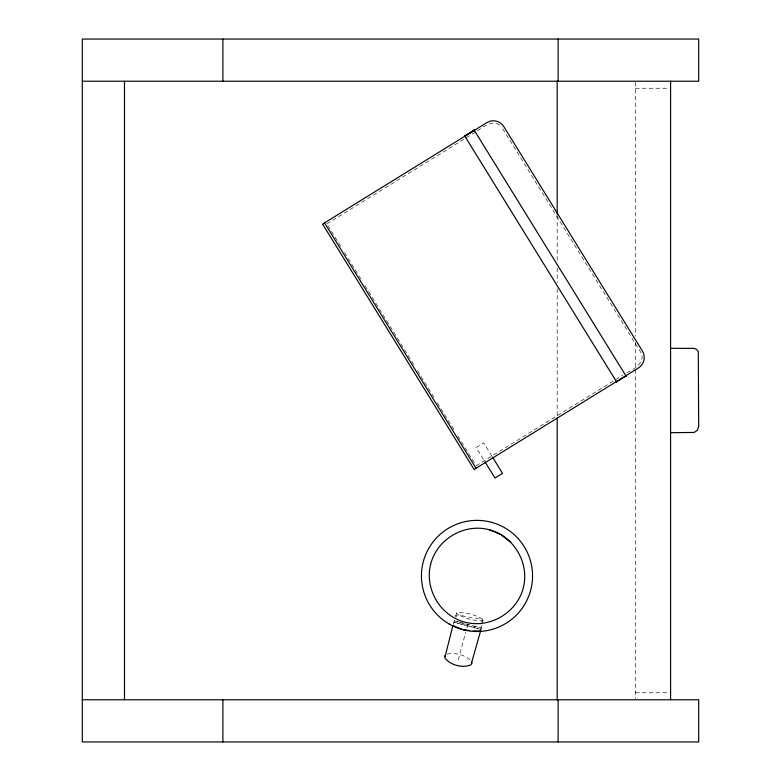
<?xml version="1.0" encoding="UTF-8"?>
<svg xmlns="http://www.w3.org/2000/svg" width="781" height="781" viewBox="0 0 781 781"><rect width="100%" height="100%" fill="white"/><g stroke="black" fill="none" stroke-linecap="round" stroke-linejoin="round"><path stroke-width="0.59" stroke-dasharray="3.9 2.93" d="M453.253 624.331L454.425 619.938M455.362 616.453L456.924 612.48C465.954 612.236 475.463 614.784 483.156 619.509L482.521 623.726M458.271 659.916L465.73 632.083M466.833 627.973L468.004 623.58M480.998 629.408L482.209 624.888M483.459 620.241L482.834 620.729C473.803 620.973 464.295 618.425 456.592 613.7L456.299 612.968M326.829 223.893L476.439 131.481M477.474 130.847C483.859 126.131 494.939 118.282 501.48 127.127M476.195 465.74L622.721 375.251M626.84 372.703C634.455 369.188 646.385 361.945 640.557 351.967L502.154 127.869M481.037 621.998L482.697 621.237C483.4 616.961 472.73 619.265 469.723 617.166C465.603 617.869 458.574 612.704 455.801 615.916M447.23 654.097C455.352 652.379 464.558 654.839 470.748 660.404M635.431 88.253L668.145 88.253M635.431 692.747L668.145 692.747M461.005 622.564L454.191 620.827L463.143 623.316M462.098 622.857L464.275 623.433M467.799 624.37L469.537 624.839M465.398 623.931L481.35 628.1L471.304 625.317M455.899 616.287L456.66 616.941M491.903 456.133L483.751 442.934L476.195 447.611L484.347 460.81M327.864 225.563L341.307 247.343M344.509 252.527L361.808 280.525M365.01 285.709L414.32 365.557M417.523 370.741L434.812 398.74M437.38 402.889L455.313 431.922M457.871 436.071L475.805 465.105M635.431 82.395L635.431 336.211M635.431 342.312L635.431 698.556M557.185 215.429L557.185 260.571M557.185 267.883L557.185 282.527M557.185 288.628L557.185 415.512M454.298 622.281L480.989 629.457L454.298 622.281"/><path stroke-width="1.17" d="M480.686 630.57L471.011 664.816C462.45 668.429 450.393 665.197 444.779 657.787L452.658 626.538M444.692 656.284L445.521 655.025M464.695 135.933L474.145 130.095M464.851 136.197L474.311 130.359M322.709 224.01L486.875 122.617A12.301 12.301 0 0 1 503.813 126.62L642.421 351.05A12.301 12.301 0 0 1 638.419 367.978L474.252 469.371M616.58 381.86L626.03 376.022M480.569 631.028L473.296 631.009M82.308 81.224L698.692 81.224L698.692 39.05L82.308 39.05L82.308 741.95L698.692 741.95L698.692 699.776L82.308 699.776M670.576 348.326L694.045 348.375L696.603 349.429L698.282 351.616L698.692 426.504L697.413 430.263L694.114 432.459L670.576 432.674M489.375 529.782C464.715 523.006 437.311 538.822 430.848 563.57C424.073 588.23 439.898 615.623 464.636 622.086C489.296 628.861 516.7 613.046 523.163 588.298C529.938 563.638 514.113 536.244 489.375 529.782L500.894 534.565L510.784 542.151M469.898 630.56L462.625 629.603L452.912 625.581M476.059 468.258L324.515 222.888M474.008 129.861L626.177 376.257M464.549 135.699L616.726 382.094M492.538 457.149L502.573 473.393L495.008 478.07L484.972 461.825M322.768 224.411L473.921 469.137M471.753 662.054L471.851 663.557M670.576 81.224L670.576 699.776M558.112 39.05L558.112 81.224M558.112 699.776L558.112 741.95M557.185 81.224L557.185 214.209M557.185 417.952L557.185 699.776M222.888 39.05L222.888 81.224M222.888 699.776L222.888 741.95M124.482 81.224L124.482 699.776M449.221 624.048A55.558 55.558 0 0 0 532.564 575.939A55.558 55.558 0 0 0 449.221 527.819A55.558 55.558 0 0 0 449.221 624.048"/></g></svg>
